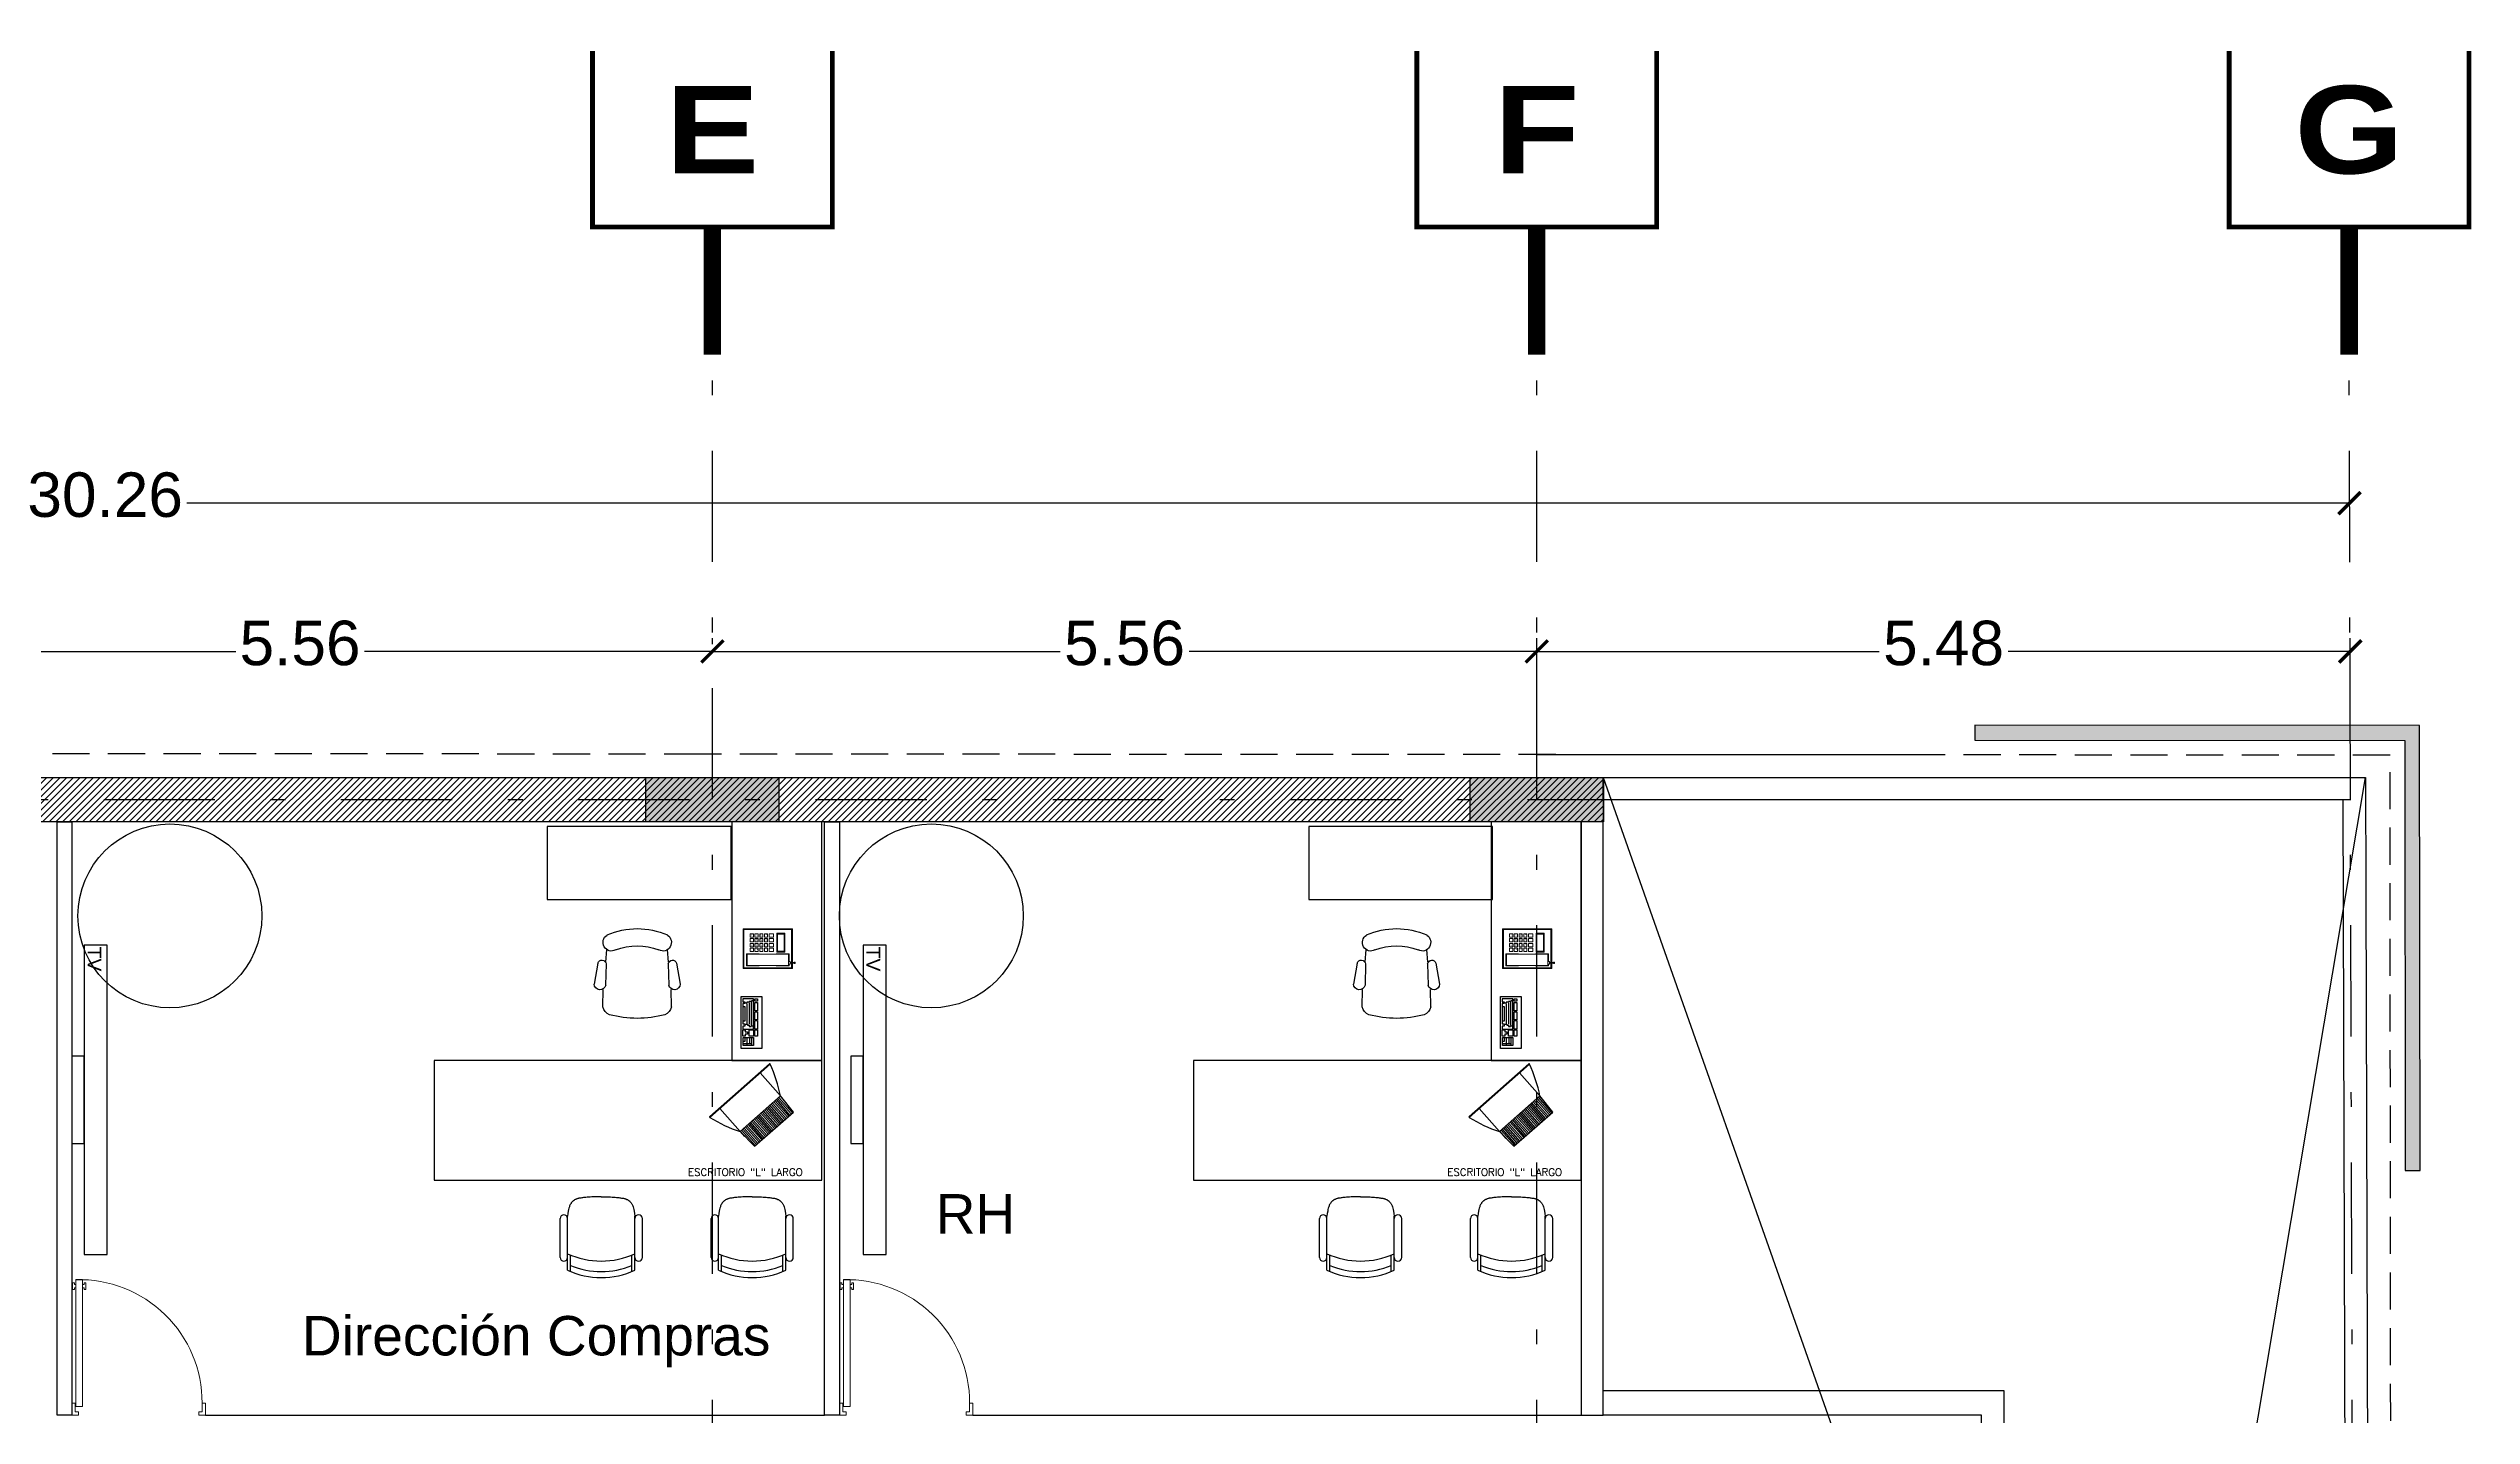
# Model space of a CAD drawing. Header units: millimetres. Extents: x -184 to 3387, y -15 to 1316.
# Drawn here: x 22.94 to 39.28, y 177.01 to 186.23 of the extents above; entities that cross this region are included whole.
import ezdxf
from ezdxf.enums import TextEntityAlignment as Align

# ---------------------------------------------------------------- set-up
doc = ezdxf.new("R2010")
doc.units = ezdxf.units.MM
doc.linetypes.add('XR EJES SUPERIORES$0$DASHDOT2', pattern=[0.5, 0.25, -0.125, 0, -0.125])
doc.linetypes.add('XR LINDERO N$0$A-100a LALA IRAPUATO nave equipo$0$HIDDEN', pattern=[0.375, 0.25, -0.125])
for name, color, linetype in [('00_ARQ', 8, 'Continuous'), ('ARQ_MOBILIARIO', 8, 'Continuous'), ('Charola', 3, 'Continuous'), ('Texto_Iluminación', 7, 'Continuous'), ('XR EJES SUPERIORES$0$A-COTAS', 8, 'Continuous'), ('XR EJES SUPERIORES$0$A-EJES', 8, 'XR EJES SUPERIORES$0$DASHDOT2')]:
    doc.layers.add(name, color=color, linetype=linetype)
doc.styles.add('ROMANS', font='romans.shx')
doc.styles.add('TÍTULO', font='arial.ttf', dxfattribs={"height": 0.19})
doc.styles.add('XR EJES SUPERIORES$0$protot1', font='')
doc.styles.add('XR EJES SUPERIORES$0$Standard', font='arial.ttf')
doc.styles.get('XR EJES SUPERIORES$0$protot1').set_extended_font_data('Arial Black')
doc.dimstyles.new('XR EJES SUPERIORES$0$PAÑOS50', dxfattribs={"dimscale": 0.5, "dimtxt": 0.6, "dimasz": 0.3, "dimexe": 0.18, "dimexo": 0.1, "dimgap": 0.09, "dimtad": 0, "dimtih": 1, "dimtoh": 1, "dimzin": 0, "dimdsep": 46, "dimtxsty": 'XR EJES SUPERIORES$0$Standard', "dimblk": 'XR EJES SUPERIORES$0$_ArchTick', "dimcen": 0.09, "dimclrd": 256, "dimclre": 256, "dimclrt": 2, "dimadec": 0, "dimazin": 0, "dimtfac": 1, "dimtix": 1, "dimtmove": 2, "dimatfit": 3, "dimldrblk": 'XR EJES SUPERIORES$0$_ArchTick', "dimfxl": 0.18, "dimtvp": 0.18, "dimtolj": 1, "dimtzin": 0, "dimarcsym": 0})

# ---------------------------------------------------------------- blocks, each defined once
blk = doc.blocks.new('XR COLUMNAS SUPERIORES')
at = {"layer": '00_ARQ', "linetype": 'ByBlock'}
h = blk.add_hatch(color=256, dxfattribs=at)
h.dxf.hatch_style = 1
h.paths.add_polyline_path([(19.828, -0.493), (18.931, -0.493), (18.931, -0.193), (19.828, -0.193)])
h = blk.add_hatch(color=256, dxfattribs=at)
h.dxf.hatch_style = 1
h.paths.add_polyline_path([(25.387, -0.493), (24.49, -0.493), (24.49, -0.193), (25.387, -0.193)])
for points in [[(19.828, -0.493), (18.931, -0.493), (18.931, -0.193), (19.828, -0.193)], [(25.387, -0.493), (24.49, -0.493), (24.49, -0.193), (25.387, -0.193)]]:
    blk.add_lwpolyline(points, close=True, dxfattribs=at)
blk = doc.blocks.new('XR EJES SUPERIORES$0$EJE_HOR')
at = {"color": 1, "linetype": 'Continuous', "const_width": 0.025}
blk.add_lwpolyline([(-0.616, 0.909), (-0.616, 0.005), (0.616, 0.005), (0.616, 0.909)], dxfattribs=at)
at = {"color": 2, "linetype": 'Continuous', "const_width": 0.09}
blk.add_lwpolyline([(0, 0), (0, -0.652)], dxfattribs=at)
at = {"color": 4, "style": 'XR EJES SUPERIORES$0$protot1', "oblique": 360}
blk.add_attdef('EJE', text='', height=0.45, dxfattribs=at).set_placement((0, 0.279), align=Align.CENTER)
blk = doc.blocks.new('XR EJES SUPERIORES$0$_ArchTick')
at = {"color": 0, "linetype": 'ByBlock', "const_width": 0.15}
blk.add_lwpolyline([(-0.5, -0.5), (0.5, 0.5)], dxfattribs=at)
blk = doc.blocks.new('*D36')
at = {"layer": 'Defpoints', "color": 0, "linetype": 'Continuous', "transparency": 16777216}
for p in [(13.821, 0.657), (13.821, 0.657), (19.38, 0.657)]:
    blk.add_point(p, dxfattribs=at)
at = {"layer": 'XR EJES SUPERIORES$0$A-COTAS', "linetype": 'Continuous', "lineweight": -2, "transparency": 16777216}
for p, q in [((13.821, 0.707), (13.821, 0.747)), ((13.821, 0.657), (16.166, 0.657)), ((19.38, 0.657), (17.035, 0.657)), ((19.38, 0.707), (19.38, 0.747))]:
    blk.add_line(p, q, dxfattribs=at)
at = {"layer": 'XR EJES SUPERIORES$0$A-COTAS', "linetype": 'Continuous', "lineweight": -2, "transparency": 16777216, "xscale": 0.15, "yscale": 0.15, "zscale": 0.15, "rotation": 180}
blk.add_blockref('XR EJES SUPERIORES$0$_ArchTick', (13.821, 0.657), dxfattribs=at)
at = {"layer": 'XR EJES SUPERIORES$0$A-COTAS', "linetype": 'Continuous', "lineweight": -2, "transparency": 16777216, "xscale": 0.15, "yscale": 0.15, "zscale": 0.15}
blk.add_blockref('XR EJES SUPERIORES$0$_ArchTick', (19.38, 0.657), dxfattribs=at)
at = {"layer": 'XR EJES SUPERIORES$0$A-COTAS', "color": 2, "linetype": 'Continuous', "transparency": 16777216, "insert": (16.6, 0.712), "char_height": 0.3, "attachment_point": 5, "style": 'XR EJES SUPERIORES$0$Standard'}
blk.add_mtext('\\A1;5.56', dxfattribs=at)
blk = doc.blocks.new('*D37')
at = {"layer": 'Defpoints', "color": 0, "linetype": 'Continuous', "transparency": 16777216}
for p in [(30.418, 1.657), (30.418, 1.638), (0.155, 1.571)]:
    blk.add_point(p, dxfattribs=at)
at = {"layer": 'XR EJES SUPERIORES$0$A-COTAS', "linetype": 'Continuous', "lineweight": -2, "transparency": 16777216}
for p, q in [((0.155, 1.621), (0.155, 1.747)), ((0.155, 1.657), (14.735, 1.657)), ((30.418, 1.657), (15.837, 1.657)), ((30.418, 1.688), (30.418, 1.747))]:
    blk.add_line(p, q, dxfattribs=at)
at = {"layer": 'XR EJES SUPERIORES$0$A-COTAS', "linetype": 'Continuous', "lineweight": -2, "transparency": 16777216, "xscale": 0.15, "yscale": 0.15, "zscale": 0.15, "rotation": 180}
blk.add_blockref('XR EJES SUPERIORES$0$_ArchTick', (0.155, 1.657), dxfattribs=at)
at = {"layer": 'XR EJES SUPERIORES$0$A-COTAS', "linetype": 'Continuous', "lineweight": -2, "transparency": 16777216, "xscale": 0.15, "yscale": 0.15, "zscale": 0.15}
blk.add_blockref('XR EJES SUPERIORES$0$_ArchTick', (30.418, 1.657), dxfattribs=at)
at = {"layer": 'XR EJES SUPERIORES$0$A-COTAS', "color": 2, "linetype": 'Continuous', "transparency": 16777216, "insert": (15.286, 1.712), "char_height": 0.3, "attachment_point": 5, "style": 'XR EJES SUPERIORES$0$Standard'}
blk.add_mtext('\\A1;30.26', dxfattribs=at)
blk = doc.blocks.new('*D43')
at = {"layer": 'Defpoints', "color": 0, "transparency": 16777216}
for p in [(19.38, 0.657), (19.38, 0.657), (24.938, 0.185)]:
    blk.add_point(p, dxfattribs=at)
at = {"layer": 'XR EJES SUPERIORES$0$A-COTAS', "lineweight": -2, "transparency": 16777216}
for p, q in [((19.38, 0.707), (19.38, 0.747)), ((19.38, 0.657), (21.725, 0.657)), ((24.938, 0.657), (22.594, 0.657)), ((24.938, 0.235), (24.938, 0.747))]:
    blk.add_line(p, q, dxfattribs=at)
at = {"layer": 'XR EJES SUPERIORES$0$A-COTAS', "lineweight": -2, "transparency": 16777216, "xscale": 0.15, "yscale": 0.15, "zscale": 0.15, "rotation": 180}
blk.add_blockref('XR EJES SUPERIORES$0$_ArchTick', (19.38, 0.657), dxfattribs=at)
at = {"layer": 'XR EJES SUPERIORES$0$A-COTAS', "lineweight": -2, "transparency": 16777216, "xscale": 0.15, "yscale": 0.15, "zscale": 0.15}
blk.add_blockref('XR EJES SUPERIORES$0$_ArchTick', (24.938, 0.657), dxfattribs=at)
at = {"layer": 'XR EJES SUPERIORES$0$A-COTAS', "color": 2, "transparency": 16777216, "insert": (22.159, 0.712), "char_height": 0.3, "attachment_point": 5, "style": 'XR EJES SUPERIORES$0$Standard'}
blk.add_mtext('\\A1;5.56', dxfattribs=at)
blk = doc.blocks.new('*D44')
at = {"layer": 'Defpoints', "color": 0, "transparency": 16777216}
for p in [(30.423, 0.657), (24.938, 0.235), (30.423, 0.297)]:
    blk.add_point(p, dxfattribs=at)
at = {"layer": 'XR EJES SUPERIORES$0$A-COTAS', "lineweight": -2, "transparency": 16777216}
for p, q in [((24.938, 0.285), (24.938, 0.747)), ((24.938, 0.657), (27.246, 0.657)), ((30.423, 0.657), (28.116, 0.657)), ((30.423, 0.347), (30.423, 0.747))]:
    blk.add_line(p, q, dxfattribs=at)
at = {"layer": 'XR EJES SUPERIORES$0$A-COTAS', "lineweight": -2, "transparency": 16777216, "xscale": 0.15, "yscale": 0.15, "zscale": 0.15, "rotation": 180}
blk.add_blockref('XR EJES SUPERIORES$0$_ArchTick', (24.938, 0.657), dxfattribs=at)
at = {"layer": 'XR EJES SUPERIORES$0$A-COTAS', "lineweight": -2, "transparency": 16777216, "xscale": 0.15, "yscale": 0.15, "zscale": 0.15}
blk.add_blockref('XR EJES SUPERIORES$0$_ArchTick', (30.423, 0.657), dxfattribs=at)
at = {"layer": 'XR EJES SUPERIORES$0$A-COTAS', "color": 2, "transparency": 16777216, "insert": (27.681, 0.712), "char_height": 0.3, "attachment_point": 5, "style": 'XR EJES SUPERIORES$0$Standard'}
blk.add_mtext('\\A1;5.48', dxfattribs=at)
blk = doc.blocks.new('XR N1-N2$0$030 puerta 013-h')
at = {"linetype": 'Continuous', "lineweight": 0}
for p, q in [((3.994, 17.305), (3.994, 17.255)), ((4.007, 17.305), (3.994, 17.305)), ((3.994, 17.255), (4.007, 17.255)), ((4.007, 17.305), (4.007, 17.293)), ((4.007, 17.293), (4.019, 17.293)), ((4.007, 17.255), (4.007, 17.268)), ((4.007, 17.268), (4.019, 17.268)), ((4.019, 17.33), (4.069, 17.33)), ((4.019, 16.38), (4.019, 17.33)), ((4.069, 17.33), (4.069, 16.38)), ((4.081, 17.293), (4.069, 17.293)), ((4.081, 17.268), (4.069, 17.268)), ((4.081, 17.305), (4.094, 17.305)), ((4.081, 17.305), (4.081, 17.293)), ((4.081, 17.255), (4.081, 17.268)), ((4.094, 17.255), (4.081, 17.255)), ((4.094, 17.305), (4.094, 17.255)), ((3.099, 16.365), (3.099, 16.405)), ((3.099, 16.405), (3.124, 16.405)), ((3.099, 16.315), (3.099, 16.365)), ((3.124, 16.405), (3.124, 16.34)), ((3.124, 16.34), (3.149, 16.34)), ((3.149, 16.34), (3.149, 16.315)), ((4.069, 16.38), (4.019, 16.38)), ((4.049, 16.34), (4.049, 16.315)), ((4.074, 16.34), (4.049, 16.34)), ((4.099, 16.405), (4.074, 16.405)), ((4.074, 16.405), (4.074, 16.34)), ((4.099, 16.405), (4.099, 16.315)), ((3.149, 16.315), (3.099, 16.315)), ((4.049, 16.315), (4.099, 16.315))]:
    blk.add_line(p, q, dxfattribs=at)
blk.add_arc((4.044, 16.41), 0.92, 88.4391, 180.3278, dxfattribs=at)
blk = doc.blocks.new('silla3')
for p, q in [((-0.21, -0.224), (-0.203, -0.14)), ((0.21, -0.224), (0.203, -0.14)), ((-0.263, -0.23), (-0.288, -0.371)), ((-0.207, -0.235), (-0.211, -0.378)), ((0.207, -0.235), (0.211, -0.378)), ((0.263, -0.23), (0.288, -0.371)), ((-0.229, -0.523), (-0.227, -0.406)), ((0.229, -0.523), (0.227, -0.406))]:
    blk.add_line(p, q)
at = {"extrusion": (0, 0, -1)}
for centre, major_axis, start_param, end_param in [((0, -0.544), (0, 0.544), 5.886316, 6.680055), ((-0.173, -0.092), (0, 0.0577), 2.623535, 5.737508), ((0, -0.552), (0, 0.437), 5.929118, 6.637253), ((0.173, -0.092), (0, 0.0577), 0.545678, 3.65965), ((-0.236, -0.242), (0, 0.031), 5.100262, 7.639608), ((0.236, -0.242), (0, 0.031), 4.926762, 7.466109), ((-0.249, -0.368), (0, 0.0409), 1.815261, 4.651072), ((0.249, -0.368), (0, 0.0409), 1.632114, 4.467924), ((-0.157, -0.504), (0, 0.0781), 3.533117, 4.459171), ((0, 0.187), (0, 0.787), 2.893022, 3.390163), ((0.157, -0.504), (0, 0.0781), 1.824014, 2.750068)]:
    blk.add_ellipse(centre, major_axis=major_axis, ratio=0.958333, start_param=start_param, end_param=end_param, dxfattribs=at)
blk = doc.blocks.new('A$C369842D8')
for p, q in [((0.05, 0.491), (0.05, 0.381)), ((0.07, 0.5), (0.07, 0.39)), ((0.48, 0.5), (0.48, 0.39)), ((0.5, 0.491), (0.5, 0.381)), ((0, 0.405), (0, 0.145)), ((0.05, 0.405), (0.05, 0.145)), ((0.05, 0.38), (0.05, 0.13)), ((0.5, 0.405), (0.5, 0.145)), ((0.5, 0.38), (0.5, 0.13)), ((0.55, 0.405), (0.55, 0.145))]:
    blk.add_line(p, q)
for points in [[(0.275, 0), (0.262, 0), (0.249, 0), (0.236, 0.001), (0.224, 0.001), (0.212, 0.001), (0.201, 0.002), (0.19, 0.003), (0.181, 0.003), (0.172, 0.004), (0.164, 0.005), (0.157, 0.005), (0.15, 0.006), (0.145, 0.007), (0.139, 0.008), (0.134, 0.009), (0.13, 0.009), (0.126, 0.01), (0.122, 0.011), (0.118, 0.012), (0.114, 0.013), (0.111, 0.014), (0.108, 0.015), (0.105, 0.017), (0.102, 0.018), (0.1, 0.019), (0.097, 0.021), (0.095, 0.022), (0.093, 0.024), (0.091, 0.025), (0.089, 0.027), (0.087, 0.028), (0.085, 0.03), (0.083, 0.032), (0.081, 0.034), (0.079, 0.036), (0.077, 0.039), (0.075, 0.041), (0.073, 0.044), (0.071, 0.048), (0.068, 0.051), (0.066, 0.056), (0.064, 0.061), (0.062, 0.067), (0.059, 0.075), (0.057, 0.085), (0.055, 0.097), (0.052, 0.112), (0.05, 0.13)], [(0.275, 0), (0.288, 0), (0.301, 0), (0.314, 0.001), (0.326, 0.001), (0.338, 0.001), (0.349, 0.002), (0.36, 0.003), (0.369, 0.003), (0.378, 0.004), (0.386, 0.005), (0.393, 0.005), (0.4, 0.006), (0.405, 0.007), (0.411, 0.008), (0.416, 0.009), (0.42, 0.009), (0.424, 0.01), (0.428, 0.011), (0.432, 0.012), (0.436, 0.013), (0.439, 0.014), (0.442, 0.015), (0.445, 0.017), (0.448, 0.018), (0.45, 0.019), (0.453, 0.021), (0.455, 0.022), (0.457, 0.024), (0.459, 0.025), (0.461, 0.027), (0.463, 0.028), (0.465, 0.03), (0.467, 0.032), (0.469, 0.034), (0.471, 0.036), (0.473, 0.039), (0.475, 0.041), (0.477, 0.044), (0.479, 0.048), (0.482, 0.051), (0.484, 0.056), (0.486, 0.061), (0.488, 0.067), (0.491, 0.075), (0.493, 0.085), (0.495, 0.097), (0.498, 0.112), (0.5, 0.13)]]:
    blk.add_lwpolyline(points)
for centre, radius, start, end in [((0.275, 0), 0.54, 65.3885, 114.6115), ((0.275, -0.04), 0.54, 67.7008, 112.2992), ((0.025, 0.405), 0.025, 0, 180), ((0.275, -0.11), 0.54, 65.3885, 114.6115), ((0.525, 0.405), 0.025, 0, 180), ((0.025, 0.145), 0.025, 180, 0), ((0.525, 0.145), 0.025, 180, 0)]:
    blk.add_arc(centre, radius, start, end)
blk = doc.blocks.new('A$C435F5787')
at = {"linetype": 'ByBlock'}
for p, q in [((0, 0), (0, 0.483)), ((0, 0.483), (0.19, 0.483)), ((0.076, 0.381), (0.076, 0.457)), ((0.076, 0.457), (0.171, 0.457)), ((0.095, 0.438), (0.095, 0.454)), ((0.137, 0.438), (0.137, 0.454)), ((0.171, 0.457), (0.171, 0.381)), ((0.19, 0.483), (0.19, 0)), ((0.038, 0.371), (0.063, 0.371)), ((0.038, 0.311), (0.038, 0.371)), ((0.063, 0.311), (0.038, 0.311)), ((0.038, 0.305), (0.063, 0.305)), ((0.038, 0.225), (0.038, 0.305)), ((0.063, 0.225), (0.038, 0.225)), ((0.063, 0.371), (0.063, 0.311)), ((0.063, 0.305), (0.063, 0.225)), ((0.171, 0.381), (0.076, 0.381)), ((0.076, 0.311), (0.076, 0.371)), ((0.076, 0.371), (0.117, 0.371)), ((0.117, 0.311), (0.076, 0.311)), ((0.076, 0.305), (0.076, 0.022)), ((0.175, 0.305), (0.076, 0.305)), ((0.098, 0.273), (0.079, 0.273)), ((0.137, 0.438), (0.095, 0.438)), ((0.095, 0.381), (0.095, 0.435)), ((0.117, 0.279), (0.098, 0.279)), ((0.098, 0.279), (0.098, 0.273)), ((0.098, 0.051), (0.098, 0.267)), ((0.114, 0.384), (0.114, 0.435)), ((0.117, 0.371), (0.117, 0.311)), ((0.117, 0.267), (0.117, 0.279)), ((0.133, 0.267), (0.117, 0.267)), ((0.117, 0.06), (0.117, 0.257)), ((0.133, 0.33), (0.133, 0.352)), ((0.133, 0.352), (0.152, 0.352)), ((0.152, 0.33), (0.133, 0.33)), ((0.133, 0.257), (0.133, 0.267)), ((0.152, 0.257), (0.133, 0.257)), ((0.171, 0.438), (0.137, 0.438)), ((0.137, 0.381), (0.137, 0.435)), ((0.137, 0.07), (0.137, 0.254)), ((0.152, 0.352), (0.152, 0.371)), ((0.152, 0.371), (0.175, 0.371)), ((0.152, 0.311), (0.152, 0.33)), ((0.175, 0.311), (0.152, 0.311)), ((0.156, 0.384), (0.156, 0.419)), ((0.156, 0.419), (0.171, 0.419)), ((0.156, 0.254), (0.156, 0.276)), ((0.156, 0.276), (0.175, 0.276)), ((0.175, 0.254), (0.156, 0.254)), ((0.156, 0.095), (0.156, 0.229)), ((0.156, 0.229), (0.175, 0.229)), ((0.175, 0.371), (0.175, 0.311)), ((0.175, 0.276), (0.175, 0.305)), ((0.175, 0.067), (0.175, 0.254)), ((0.038, 0.143), (0.038, 0.219)), ((0.038, 0.219), (0.063, 0.219)), ((0.063, 0.143), (0.038, 0.143)), ((0.038, 0.133), (0.063, 0.133)), ((0.038, 0.057), (0.038, 0.133)), ((0.063, 0.057), (0.038, 0.057)), ((0.038, 0.044), (0.063, 0.044)), ((0.038, 0.022), (0.038, 0.044)), ((0.063, 0.022), (0.038, 0.022)), ((0.063, 0.219), (0.063, 0.143)), ((0.063, 0.133), (0.063, 0.057)), ((0.063, 0.044), (0.063, 0.022)), ((0.076, 0.022), (0.175, 0.022)), ((0.079, 0.041), (0.095, 0.041)), ((0.095, 0.041), (0.095, 0.048)), ((0.095, 0.048), (0.117, 0.048)), ((0.117, 0.048), (0.117, 0.054)), ((0.117, 0.054), (0.137, 0.054)), ((0.137, 0.054), (0.137, 0.063)), ((0.137, 0.063), (0.156, 0.063)), ((0.175, 0.095), (0.156, 0.095)), ((0.156, 0.051), (0.156, 0.067)), ((0.156, 0.067), (0.175, 0.067)), ((0.175, 0.051), (0.156, 0.051)), ((0.175, 0.022), (0.175, 0.051)), ((0.19, 0), (0, 0))]:
    blk.add_line(p, q, dxfattribs=at)
blk = doc.blocks.new('m-tv pla')
h = blk.add_hatch()
h.set_pattern_fill('ANSI31', color=256, scale=0.005, angle=45, style=0)
h.set_pattern_definition([(90, (-254.158094, -242.753814), (-0.015875, 2e-18), [])])
h.paths.add_polyline_path([(0.24, -0.474), (0.25, -0.284), (-0.25, -0.284), (-0.24, -0.474)])
for p, q in [((0.373, 0), (-0.373, 0)), ((-0.368, 0.006), (0.368, 0.006)), ((-0.25, -0.284), (-0.25, 0)), ((0.25, -0.284), (0.25, 0)), ((-0.24, -0.474), (-0.25, -0.284)), ((-0.25, -0.284), (0.25, -0.284)), ((0.24, -0.474), (0.25, -0.284)), ((-0.24, -0.474), (0.24, -0.474))]:
    blk.add_line(p, q)
for centre, radius, start, end in [((-0.368, 0.001), 0.005, 90, 196.7752), ((0.898, 0.383), 1.327, 196.7752, 210.1505), ((-0.898, 0.383), 1.327, 329.8495, 343.2248), ((0.368, 0.001), 0.005, 343.2248, 90)]:
    blk.add_arc(centre, radius, start, end)
blk = doc.blocks.new('tel')
at = {"lineweight": 0}
for p, q in [((76.298, 58.662), (76.333, 58.662)), ((76.298, 58.333), (76.298, 58.662)), ((76.303, 58.656), (76.333, 58.656)), ((76.303, 58.338), (76.303, 58.656)), ((76.331, 58.68), (76.331, 58.673)), ((76.341, 58.68), (76.331, 58.68)), ((76.331, 58.673), (76.341, 58.673)), ((76.333, 58.673), (76.333, 58.646)), ((76.339, 58.673), (76.333, 58.673)), ((76.339, 58.646), (76.339, 58.673)), ((76.339, 58.662), (76.563, 58.662)), ((76.339, 58.656), (76.558, 58.656)), ((76.341, 58.673), (76.341, 58.68)), ((76.558, 58.656), (76.558, 58.338)), ((76.563, 58.662), (76.563, 58.333)), ((76.315, 58.639), (76.315, 58.554)), ((76.327, 58.639), (76.315, 58.639)), ((76.315, 58.554), (76.319, 58.554)), ((76.319, 58.635), (76.393, 58.635)), ((76.319, 58.359), (76.319, 58.635)), ((76.327, 58.646), (76.327, 58.635)), ((76.345, 58.646), (76.327, 58.646)), ((76.327, 58.635), (76.345, 58.635)), ((76.333, 58.646), (76.339, 58.646)), ((76.345, 58.635), (76.345, 58.646)), ((76.397, 58.639), (76.345, 58.639)), ((76.393, 58.635), (76.393, 58.359)), ((76.393, 58.554), (76.397, 58.554)), ((76.397, 58.554), (76.397, 58.639)), ((76.408, 58.612), (76.534, 58.612)), ((76.408, 58.557), (76.408, 58.612)), ((76.534, 58.557), (76.408, 58.557)), ((76.412, 58.536), (76.434, 58.536)), ((76.412, 58.507), (76.412, 58.536)), ((76.434, 58.507), (76.412, 58.507)), ((76.412, 58.475), (76.412, 58.496)), ((76.434, 58.496), (76.412, 58.496)), ((76.413, 58.606), (76.528, 58.606)), ((76.413, 58.562), (76.413, 58.606)), ((76.528, 58.562), (76.413, 58.562)), ((76.434, 58.507), (76.434, 58.536)), ((76.434, 58.475), (76.434, 58.496)), ((76.444, 58.507), (76.444, 58.536)), ((76.444, 58.536), (76.466, 58.536)), ((76.466, 58.507), (76.444, 58.507)), ((76.444, 58.475), (76.444, 58.496)), ((76.466, 58.496), (76.444, 58.496)), ((76.466, 58.507), (76.466, 58.536)), ((76.466, 58.475), (76.466, 58.496)), ((76.476, 58.507), (76.476, 58.536)), ((76.476, 58.536), (76.498, 58.536)), ((76.498, 58.507), (76.476, 58.507)), ((76.498, 58.496), (76.476, 58.496)), ((76.476, 58.475), (76.476, 58.496)), ((76.498, 58.507), (76.498, 58.536)), ((76.498, 58.475), (76.498, 58.496)), ((76.508, 58.507), (76.508, 58.536)), ((76.508, 58.536), (76.53, 58.536)), ((76.53, 58.507), (76.508, 58.507)), ((76.53, 58.496), (76.508, 58.496)), ((76.508, 58.475), (76.508, 58.496)), ((76.528, 58.606), (76.528, 58.562)), ((76.53, 58.507), (76.53, 58.536)), ((76.53, 58.475), (76.53, 58.496)), ((76.534, 58.612), (76.534, 58.557)), ((76.563, 58.333), (76.298, 58.333)), ((76.558, 58.338), (76.303, 58.338)), ((76.315, 58.355), (76.315, 58.44)), ((76.315, 58.44), (76.319, 58.44)), ((76.397, 58.355), (76.315, 58.355)), ((76.393, 58.359), (76.319, 58.359)), ((76.393, 58.44), (76.397, 58.44)), ((76.397, 58.44), (76.397, 58.355)), ((76.434, 58.475), (76.412, 58.475)), ((76.412, 58.443), (76.412, 58.464)), ((76.434, 58.464), (76.412, 58.464)), ((76.434, 58.443), (76.412, 58.443)), ((76.412, 58.411), (76.412, 58.432)), ((76.434, 58.432), (76.412, 58.432)), ((76.434, 58.411), (76.412, 58.411)), ((76.412, 58.379), (76.412, 58.401)), ((76.434, 58.401), (76.412, 58.401)), ((76.434, 58.379), (76.412, 58.379)), ((76.434, 58.443), (76.434, 58.464)), ((76.434, 58.411), (76.434, 58.432)), ((76.434, 58.379), (76.434, 58.401)), ((76.466, 58.475), (76.444, 58.475)), ((76.444, 58.443), (76.444, 58.464)), ((76.466, 58.464), (76.444, 58.464)), ((76.466, 58.443), (76.444, 58.443)), ((76.444, 58.411), (76.444, 58.432)), ((76.466, 58.432), (76.444, 58.432)), ((76.466, 58.411), (76.444, 58.411)), ((76.444, 58.379), (76.444, 58.401)), ((76.466, 58.401), (76.444, 58.401)), ((76.466, 58.379), (76.444, 58.379)), ((76.466, 58.443), (76.466, 58.464)), ((76.466, 58.411), (76.466, 58.432)), ((76.466, 58.379), (76.466, 58.401)), ((76.498, 58.475), (76.476, 58.475)), ((76.498, 58.464), (76.476, 58.464)), ((76.476, 58.443), (76.476, 58.464)), ((76.498, 58.443), (76.476, 58.443)), ((76.498, 58.432), (76.476, 58.432)), ((76.476, 58.411), (76.476, 58.432)), ((76.498, 58.411), (76.476, 58.411)), ((76.476, 58.379), (76.476, 58.401)), ((76.498, 58.401), (76.476, 58.401)), ((76.498, 58.379), (76.476, 58.379)), ((76.498, 58.443), (76.498, 58.464)), ((76.498, 58.411), (76.498, 58.432)), ((76.498, 58.379), (76.498, 58.401)), ((76.53, 58.475), (76.508, 58.475)), ((76.53, 58.464), (76.508, 58.464)), ((76.508, 58.443), (76.508, 58.464)), ((76.53, 58.443), (76.508, 58.443)), ((76.53, 58.432), (76.508, 58.432)), ((76.508, 58.411), (76.508, 58.432)), ((76.53, 58.411), (76.508, 58.411)), ((76.53, 58.401), (76.508, 58.401)), ((76.508, 58.379), (76.508, 58.401)), ((76.53, 58.379), (76.508, 58.379)), ((76.53, 58.443), (76.53, 58.464)), ((76.53, 58.411), (76.53, 58.432)), ((76.53, 58.379), (76.53, 58.401))]:
    blk.add_line(p, q, dxfattribs=at)
for s, height, p in [('1', 0.0124, (76.419, 58.48)), ('2', 0.0124, (76.452, 58.48)), ('3', 0.0124, (76.484, 58.48)), ('L1', 0.00933, (76.512, 58.482)), ('*', 0.0124, (76.418, 58.382)), ('4', 0.0124, (76.42, 58.448)), ('7', 0.0124, (76.42, 58.416)), ('8', 0.0124, (76.452, 58.416)), ('5', 0.0124, (76.452, 58.447)), ('0', 0.0124, (76.452, 58.384)), ('6', 0.0124, (76.484, 58.448)), ('9', 0.0124, (76.484, 58.416)), ('#', 0.007, (76.485, 58.387)), ('L2', 0.00933, (76.512, 58.45)), ('L3', 0.00933, (76.512, 58.418)), ('L4', 0.00933, (76.512, 58.386))]:
    blk.add_text(s, height=height).set_placement(p)
blk = doc.blocks.new('XR EJES SUPERIORES')
at = {"layer": 'XR EJES SUPERIORES$0$A-EJES', "color": 251, "linetype": 'XR EJES SUPERIORES$0$DASHDOT2', "ltscale": 3}
for p, q in [((19.38, -14.74), (19.38, 2.657)), ((24.938, -14.74), (24.938, 2.657)), ((30.467, -14.74), (30.415, 2.657)), ((30.426, -0.343), (-2.851, -0.344))]:
    blk.add_line(p, q, dxfattribs=at)
at = {"layer": 'XR EJES SUPERIORES$0$A-EJES'}
ref = blk.add_blockref('XR EJES SUPERIORES$0$EJE_HOR', (19.38, 3.513), dxfattribs=dict(at, xscale=1.3125, yscale=1.3125, zscale=1.3125))
ref.add_attrib('EJE', 'E', dxfattribs={"layer": '0', "color": 4, "height": 0.591, "style": 'XR EJES SUPERIORES$0$protot1'}).set_placement((19.38, 3.88), align=Align.CENTER)
ref = blk.add_blockref('XR EJES SUPERIORES$0$EJE_HOR', (24.938, 3.513), dxfattribs=dict(at, xscale=1.3125, yscale=1.3125, zscale=1.3125))
ref.add_attrib('EJE', 'F', dxfattribs={"layer": '0', "color": 4, "height": 0.591, "style": 'XR EJES SUPERIORES$0$protot1'}).set_placement((24.938, 3.88), align=Align.CENTER)
ref = blk.add_blockref('XR EJES SUPERIORES$0$EJE_HOR', (30.415, 3.513), dxfattribs=dict(at, xscale=1.3125, yscale=1.3125, zscale=1.3125))
ref.add_attrib('EJE', 'G', dxfattribs={"layer": '0', "color": 4, "height": 0.591, "style": 'XR EJES SUPERIORES$0$protot1'}).set_placement((30.415, 3.88), align=Align.CENTER)
at = {"layer": 'XR EJES SUPERIORES$0$A-COTAS', "linetype": 'Continuous'}
for base, p1, p2, picture, middle in [((30.418, 1.657), (0.155, 1.571), (30.418, 1.638), '*D37', (15.286, 1.712)), ((13.821, 0.657), (19.38, 0.657), (13.821, 0.657), '*D36', (16.6, 0.712))]:
    dim = blk.add_linear_dim(base=base, p1=p1, p2=p2, dimstyle='XR EJES SUPERIORES$0$PAÑOS50', dxfattribs=at)
    dim.commit()
    dim.dimension.update_dxf_attribs({"geometry": picture, "text_midpoint": middle})
at = {"layer": 'XR EJES SUPERIORES$0$A-COTAS'}
for base, p1, p2, picture, middle in [((19.38, 0.657), (24.938, 0.185), (19.38, 0.657), '*D43', (22.159, 0.712)), ((30.4231, 0.6571), (24.9385, 0.235), (30.4231, 0.2965), '*D44', (27.6808, 0.7123))]:
    dim = blk.add_linear_dim(base=base, p1=p1, p2=p2, dimstyle='XR EJES SUPERIORES$0$PAÑOS50', dxfattribs=at)
    dim.commit()
    dim.dimension.update_dxf_attribs({"geometry": picture, "text_midpoint": middle})

msp = doc.modelspace()

# ---------------------------------------------------------------- hatches: boundary and pattern name
at = {"layer": '00_ARQ'}
msp.add_hatch(color=256, dxfattribs=at).paths.add_polyline_path([(35.92696, 181.56563), (38.82696, 181.56371), (38.82994, 178.66371), (38.92994, 178.66364), (38.92686, 181.66364), (35.92686, 181.66564)])
h = msp.add_hatch(dxfattribs=at)
h.set_pattern_fill('ANSI31', color=8, scale=0.01)
h.set_pattern_definition([(45, (8.036166, 181.506743), (-0.02245064, 0.02245064), [])])
h.paths.add_polyline_path([(12.81279, 181.31378), (33.42279, 181.31378), (33.42279, 181.01378), (12.81279, 181.01378)])

# ---------------------------------------------------------------- linework, layer by layer
at = {"layer": '00_ARQ', "linetype": 'Continuous'}
for p, q in [((33.42279, 181.31378), (38.60376, 166.61677)), ((36.12279, 166.76678), (38.56166, 181.31377))]:
    msp.add_line(p, q, dxfattribs=at)
at = {"layer": '00_ARQ', "ltscale": 0.3}
for p, q in [((23.99812, 177.01378), (28.17279, 177.01378)), ((29.17279, 177.01378), (33.27279, 177.01378))]:
    msp.add_line(p, q, dxfattribs=at)
at = {"layer": '00_ARQ'}
for points in [[(35.92696, 181.56563), (38.82696, 181.56371), (38.82994, 178.66371), (38.92994, 178.66364), (38.92686, 181.66364), (35.92686, 181.66564)], [(12.81279, 181.31378), (33.42279, 181.31378), (33.42279, 181.01378), (12.81279, 181.01378)]]:
    msp.add_lwpolyline(points, close=True, dxfattribs=at)
at = {"layer": '00_ARQ', "linetype": 'XR LINDERO N$0$A-100a LALA IRAPUATO nave equipo$0$HIDDEN'}
msp.add_lwpolyline([(8.00532, 166.46677), (14.80112, 166.46822), (27.75807, 166.46848), (38.77002, 166.46677), (38.7359, 172.85053), (38.72706, 181.46377), (27.34117, 181.47134), (18.06844, 181.47517), (10.57923, 181.47798), (8.03617, 181.50674), (8.00532, 166.46677)], dxfattribs=at)
at = {"layer": '00_ARQ', "ltscale": 2}
for points in [[(36.12279, 166.76677), (38.45333, 166.76677), (38.41209, 181.16377), (33.42279, 181.16377), (33.42279, 181.31377), (38.56166, 181.31377), (38.60376, 166.61677), (36.12279, 166.61677)], [(33.42279, 177.17875), (36.1228, 177.17875), (36.12279, 172.96721), (35.97279, 172.96721), (35.9728, 177.01378), (33.42279, 177.01378)]]:
    msp.add_lwpolyline(points, close=True, dxfattribs=at)
at = {"layer": '00_ARQ', "ltscale": 0.3}
for points in [[(23.09812, 181.01378), (23.09812, 177.01378), (22.99812, 177.01378), (22.99812, 181.01378), (23.09812, 181.01378)], [(28.27279, 181.01378), (28.27279, 177.01378), (28.17279, 177.01378), (28.17279, 181.01378), (28.27279, 181.01378)]]:
    msp.add_lwpolyline(points, dxfattribs=at)
at = {"layer": '00_ARQ', "linetype": 'Continuous'}
msp.add_lwpolyline([(33.27279, 181.01377), (33.27279, 177.01378), (33.42279, 177.01378), (33.42279, 181.01377)], close=True, dxfattribs=at)
at = {"layer": 'ARQ_MOBILIARIO', "ltscale": 0.01}
for points in [[(27.54807, 179.40547), (28.15306, 179.40547), (28.15306, 181.01378), (27.54807, 181.01378)], [(32.66781, 179.40547), (33.27279, 179.40547), (33.27279, 181.01378), (32.66781, 181.01378)], [(28.15306, 178.59882), (28.15306, 179.40547), (25.53976, 179.40547), (25.53976, 178.59882)], [(33.27279, 178.59882), (33.27279, 179.40547), (30.6595, 179.40547), (30.6595, 178.59882)]]:
    msp.add_lwpolyline(points, close=True, dxfattribs=at)
at = {"layer": 'ARQ_MOBILIARIO', "ltscale": 0.3}
for points in [[(26.30307, 180.49128), (27.54238, 180.49128), (27.54238, 180.9819), (26.30307, 180.9819)], [(31.43708, 180.49128), (32.67639, 180.49128), (32.67639, 180.9819), (31.43708, 180.9819)]]:
    msp.add_lwpolyline(points, close=True, dxfattribs=at)
for centre in [(23.75866, 180.38011), (28.89267, 180.38011)]:
    msp.add_circle(centre, 0.61988, dxfattribs=at)
at = {"layer": 'Charola', "color": 6, "ltscale": 0.3}
msp.add_line((32.97466, 181.4676), (35.71466, 181.4676), dxfattribs=at)
at = {"layer": 'Texto_Iluminación', "ltscale": 0.3}
for points in [[(23.18163, 180.18385), (23.18163, 178.09565), (23.33574, 178.09565), (23.33574, 180.18385)], [(28.43304, 180.18385), (28.43304, 178.09565), (28.58715, 178.09565), (28.58715, 180.18385)], [(23.18163, 178.84417), (23.18163, 179.43533), (23.09812, 179.43533), (23.09812, 178.84417)], [(28.43304, 178.84417), (28.43304, 179.43533), (28.34954, 179.43533), (28.34954, 178.84417)]]:
    msp.add_lwpolyline(points, close=True, dxfattribs=at)

# ---------------------------------------------------------------- block references
at = {"layer": '00_ARQ'}
for name in ['XR EJES SUPERIORES', 'XR COLUMNAS SUPERIORES']:
    msp.add_blockref(name, (8.03617, 181.50674), dxfattribs=at)
at = {"layer": '00_ARQ', "linetype": 'Continuous', "lineweight": 0, "extrusion": (0, 0, -1), "xscale": 0.8999999999997751, "yscale": 0.8999999999997751, "zscale": -0.8999999999997751, "rotation": 0.003765600468478931}
for p in [(-26.78627, 162.32992), (-31.96093, 162.32992)]:
    msp.add_blockref('XR N1-N2$0$030 puerta 013-h', p, dxfattribs=at)
at = {"layer": 'ARQ_MOBILIARIO', "ltscale": 0.01, "xscale": 1.00830868, "yscale": 1.00830868, "zscale": 1.00830868}
for p in [(26.90943, 180.29423), (32.02916, 180.29423)]:
    msp.add_blockref('silla3', p, dxfattribs=at)
at = {"layer": 'ARQ_MOBILIARIO', "ltscale": 0.01, "yscale": 1.00830868, "zscale": 1.00830868}
for name, p, xscale, rotation in [('tel', (-31.19335, 103.09337), -1.00830868, 270), ('tel', (-26.07362, 103.09337), -1.00830868, 270), ('A$C369842D8', (26.94402, 178.48575), 1.00830868, 180), ('A$C369842D8', (27.96192, 178.48575), 1.00830868, 180), ('A$C369842D8', (32.06375, 178.48575), 1.00830868, 180), ('A$C369842D8', (33.08165, 178.48575), 1.00830868, 180)]:
    msp.add_blockref(name, p, dxfattribs=dict(at, xscale=xscale, rotation=rotation))
at = {"layer": 'ARQ_MOBILIARIO'}
for name, p, xscale, yscale, zscale, rotation in [('A$C435F5787', (27.74855, 179.83744), 0.7259822496000002, 0.7259822496000002, 0.7259822496000002, 180), ('A$C435F5787', (32.86828, 179.83744), 0.7259822496000002, 0.7259822496000002, 0.7259822496000002, 180), ('m-tv pla', (27.60274, 179.20085), 0.7285030212999956, 0.7285030212999956, 0.7285030212999956, 41.42936060104643), ('m-tv pla', (32.72247, 179.20085), 0.7285030212999956, 0.7285030212999956, 0.7285030212999956, 41.42936060104643)]:
    msp.add_blockref(name, p, dxfattribs=dict(at, xscale=xscale, yscale=yscale, zscale=zscale, rotation=rotation))

# ---------------------------------------------------------------- texts
at = {"layer": '00_ARQ', "ltscale": 0.3, "style": 'TÍTULO'}
for s, p in [('RH', (28.9215, 178.23812, 1.0136)), ('Dirección Compras', (24.64839, 177.41599, 0.33298))]:
    msp.add_text(s, height=0.266, dxfattribs=at).set_placement(p)
at = {"layer": 'ARQ_MOBILIARIO', "ltscale": 0.01, "style": 'ROMANS'}
for p in [(27.25166, 178.62683), (32.37139, 178.62683)]:
    msp.add_text('ESCRITORIO "L" LARGO', height=0.0504154, rotation=360, dxfattribs=at).set_placement(p)
at = {"layer": 'Texto_Iluminación', "ltscale": 0.3, "style": 'TÍTULO'}
for p in [(23.20334, 180.17256), (28.45475, 180.17256)]:
    msp.add_text('TV', height=0.0931, rotation=270, dxfattribs=at).set_placement(p)

doc.saveas('drawing.dxf')
